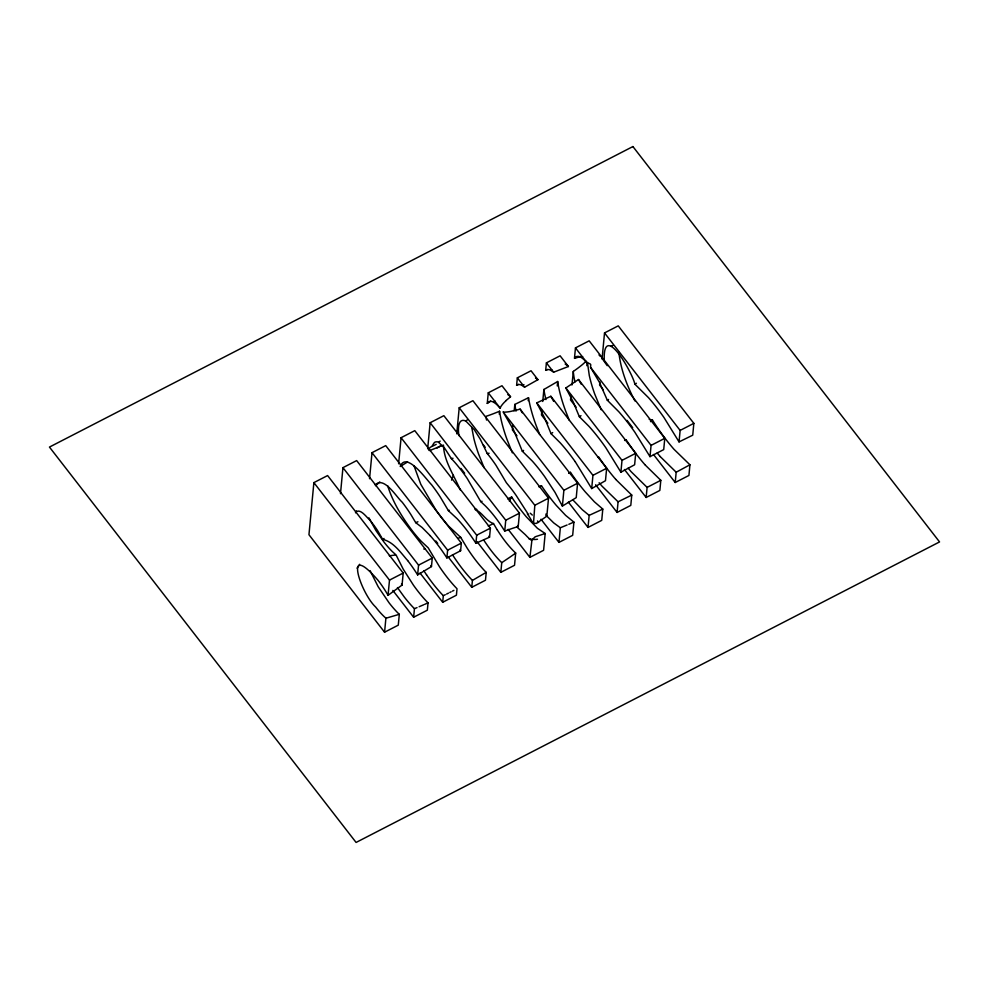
<?xml version="1.0" encoding="UTF-8"?>
<svg xmlns="http://www.w3.org/2000/svg" width="989" height="989" viewBox="0 0 989 989"><rect width="100%" height="100%" fill="white"/><g stroke="black" fill="none" stroke-linecap="round" stroke-linejoin="round"><path stroke-width="1.48" d="M443.443 445.05C443.962 461.319 454.136 475.252 460.194 489.852M313.884 482.62L308.951 534.715L384.573 632.206L398.283 625.147L399.309 614.317L386.637 618.014L385.265 617.631A51.515 17.79 62.7 0 1 375.61 606.986C360.54 592.967 342.849 539.45 378.119 580.419A51.96 17.95 62.7 0 1 386.884 593.276L388.059 595.316L402.066 585.068L403.203 573.051L327.594 475.561L313.884 482.62L389.493 580.11L388.059 595.316M340.488 493.696L342.948 467.649L356.658 460.59L432.267 558.08L431.464 566.586L417.642 574.906A72.321 24.985 62.7 0 0 407.653 560.565M369.552 478.725L372.012 452.678L385.722 445.619L461.331 543.109L460.614 550.749L446.892 557.944L447.621 550.168L372.012 452.678M398.616 463.754L401.077 437.707L414.787 430.648L490.396 528.138L489.543 537.175L475.919 543.282A79.343 27.408 62.7 0 0 457.153 518.755L448.376 510.596L440.142 496.787A79.763 27.544 62.7 0 0 431.525 484.684C426.531 479.739 406.256 450.774 400.224 466.499L407.567 461.962M384.573 632.206L385.895 618.187M427.681 448.796L430.141 422.736L443.851 415.677L519.46 513.167L518.199 526.556A139.325 62.035 -37.8 0 0 512.401 528.373L504.724 531.081A68.266 23.575 62.7 0 0 485.104 505.651L480.728 501.596L467.204 478.478A81.036 27.989 62.7 0 0 451.343 458.55L444.358 447.782L438.659 442.392A17.678 6.107 62.7 0 0 437.15 441.749C432.861 441.057 433.578 446.682 430.005 447.498A24.181 8.357 62.7 0 0 428.917 450.44M368.909 517.84L375.956 530.574L383.856 541.898A57.869 19.99 62.7 0 0 392.262 551.516L396.045 554.916L403.178 569.083L413.402 585.117A77.735 26.851 62.7 0 0 428.039 602.87L427.347 610.176L413.637 617.235L414.44 608.668A72.321 24.985 62.7 0 1 404.217 596.936L397.442 587.565M417.642 574.906L418.557 565.139L342.948 467.649M456.745 433.825L459.205 407.765L472.915 400.706L548.524 498.196L546.83 516.171L538.894 521.685A101.261 45.086 -37.8 0 0 537.151 522.958L536.52 523.416M387.7 485.809C392.856 502.363 402.152 517.321 412.524 531.093A75.387 26.035 62.7 0 0 421.351 541.416L428.212 547.832L439.611 566.957A81.222 28.051 62.7 0 0 457.017 588.752L456.411 595.205L442.701 602.276L443.319 595.687A80.715 27.877 62.7 0 1 426.519 574.757M506.145 400.471L510.534 396.787L501.979 385.735L488.269 392.806L487.268 403.401L488.85 401.719L490.878 401.299A23.093 7.974 62.7 0 1 493.696 402.263A24.317 8.394 62.7 0 1 500.174 408.173L500.904 406.491A37.1 30.647 5.4 0 1 506.232 400.545M413.971 465.72L420.782 484.276L436.025 510.163A82.285 28.421 62.7 0 0 448.685 526.21L460.701 537.361L467.241 548.265A75.56 26.097 62.7 0 0 486.217 572.384L485.475 580.234L471.765 587.305L472.421 580.395A79.343 27.408 62.7 0 1 453.58 556.436L452.492 554.804M475.919 543.282L476.686 535.197L401.077 437.707M499.284 414.193L499.569 411.226A78.23 27.024 62.7 0 0 506.9 439.178L512.339 452.838M512.834 425.431L512.401 429.931L516.963 435.815M514.243 410.435L514.812 404.439L528.497 397.702A80.579 27.828 62.7 0 0 536.248 425.789L539.673 434.554M516.617 385.339L517.334 377.835L531.044 370.764L537.942 379.677L524.59 387.194A23.785 8.209 62.7 0 0 522.217 385.512A24.762 8.555 62.7 0 0 517.828 384.684L516.617 385.339L518.335 384.387M497.133 529.647A58.623 20.25 62.7 0 0 515.689 553.049L514.54 565.275L500.83 572.334L501.744 562.667A68.266 23.575 62.7 0 1 483.794 540.13M504.724 531.081L505.75 520.226L430.141 422.736M528.213 400.656L528.497 397.702M541.898 410.472L541.465 414.96L547.857 423.193M542.751 401.472L543.876 389.493L557.672 381.507A78.613 27.148 62.7 0 0 565.77 411.375L569.355 420.449M545.693 370.356L546.398 362.864L560.108 355.805L568.403 366.511L553.63 372.198A23.785 8.221 62.7 0 0 551.269 370.529A24.774 8.555 62.7 0 0 546.892 369.701L545.693 370.356L547.412 369.54M509.248 500.978L511.684 497.047A85.264 29.447 62.7 0 0 521.685 511.078A88.367 30.523 62.7 0 0 526.346 516.851L537.435 528.311L545.186 533.516L543.604 550.304L529.894 557.363L531.946 539.945A38.818 17.283 -37.8 0 0 534.938 537.002L535.309 536.681M536.223 523.416A38.818 17.283 -37.8 0 0 533.504 523.428L534.814 505.268L459.205 407.765M557.264 385.908L557.672 381.507M570.962 395.489L570.529 399.989L576.117 407.184M571.951 384.993L573.348 371.419M574.461 358.401L575.462 347.893L589.172 340.834L664.781 438.325L663.718 449.599L650.008 456.658L634.839 432.193A112.795 38.954 62.7 0 0 618.78 411.708L607.32 400.224L599.433 382.31L590.532 367.327L590.754 364.756A2.608 2.151 5.4 0 0 590.124 363.903L588.01 363A8.283 6.836 5.4 0 0 587.083 362.876A24.206 8.357 62.7 0 0 580.864 357.276A23.106 7.986 62.7 0 0 578.071 356.349C575.61 355.966 573.163 359.477 576.624 357.709A53.319 23.736 -37.8 0 1 580.79 356.572M538.881 486.872L541.478 485.784A98.888 34.158 62.7 0 0 550.539 498.332A100.581 34.739 62.7 0 0 556.498 505.651L565.671 515.405L573.917 522.105L572.668 535.333L558.958 542.392L560.343 527.767L567.105 524.986M562.382 506.096L563.878 490.297L503.055 411.869L513.588 429.968L522.316 451.207L532.329 461.109A94.919 32.785 62.7 0 1 544.593 476.5L555.014 492.361L562.382 506.096L576.228 497.64L577.588 483.225L520.103 409.112L513.959 410.806M586.823 365.67L587.107 362.642M599.89 381.952L599.594 385.018L603.377 389.901M602.066 358.97L604.526 332.922L618.236 325.863L693.845 423.354L692.733 435.185L679.047 441.898L663.903 417.395A112.153 38.732 62.7 0 0 648.487 397.652L634.839 384.152C632.836 373.298 602.734 320.139 604.242 360.75M568.786 473.187L570.468 472.334A106.973 36.952 62.7 0 0 579.48 484.746A108.58 37.495 62.7 0 0 585.327 491.966L594.389 501.806L602.796 509.088L601.732 520.362L588.022 527.421L589.16 515.368L582.286 509.706L573.224 500.261M591.694 488.566L592.943 475.326L536.767 402.882L550.836 396.28L606.653 468.267L605.478 480.716L591.694 488.566L575.19 461.653M615.776 479.442L631.761 495.093L630.797 505.391L617.087 512.45L618.088 501.794L602.116 486.254A110.644 38.212 62.7 0 1 599.124 482.731M620.894 472.186L622.007 460.355L565.856 387.948L578.503 379.516L635.717 453.296L634.629 464.768L620.894 472.186L605.763 447.634A110.113 38.027 62.7 0 0 588.962 426.321L579.344 416.69L573.126 401.781L565.856 387.948M644.816 464.62L660.813 480.32L659.861 490.42L646.151 497.479L647.103 487.379L631.106 471.679A111.732 38.596 62.7 0 1 628.139 468.143M650.008 456.658L651.071 445.384L590.532 367.327M689.926 464.793L688.925 475.449L675.215 482.508L676.179 472.223L689.926 464.793L673.954 449.253A107.171 37.013 62.7 0 1 652.468 420.078A20.287 7.01 62.7 0 1 649.204 419.274M679.047 441.898L680.135 430.413L604.526 332.922M451.553 480.122L453.432 475.326M355.484 512.599C359.773 507.394 366.363 517.012 369.589 519.88A43.912 15.169 62.7 0 1 377.786 530.92L382.656 539.351C393.671 541.923 400.582 552.517 407.653 560.553M375.214 484.969C383.893 475.66 396.342 496.997 402.214 502.214A68.909 23.798 62.7 0 1 410.794 514.404L415.739 522.674L422.006 527.409L430.215 535.667M511.733 497.034L511.189 498.011M541.478 485.784L540.229 487.008M586.044 361.195L584.487 362.74A27.185 12.103 -37.8 0 1 581.779 365.102A55.52 24.725 -37.8 0 1 575.165 370.121L573.595 371.246M570.468 472.334L569.256 473.212M375.635 485.735L379.764 481.927M438.659 442.392L440.167 441.094M652.468 420.053L650.515 421.648M458.97 435.654C458.006 430.821 457.413 417.148 465.782 421.017L467.377 419.855M598.419 457.19L598.704 457.005A111.213 38.41 62.7 0 0 615.776 479.418M626.099 439.722L624.9 440.525M501.744 562.667L509.656 557.339A139.325 62.035 -37.8 0 0 515.689 553.074M382.656 539.351L384.053 538.473M522.316 451.207L523.589 450.415M493.696 402.263L495.353 401.225M552.678 432.589L550.997 433.615L544.506 417.729L536.767 402.882M486.217 572.384L472.421 580.395M579.344 416.69L581 415.701M607.32 400.224L608.556 399.494M598.53 457.103L598.184 457.301A25.034 8.654 62.7 0 0 598.407 457.153M636.372 383.262L634.839 384.152M522.217 385.512L523.935 384.573M432.786 446.076L436.198 444.37M660.813 480.32L647.103 487.379M389.493 580.11L403.203 573.051M418.557 565.139L432.267 558.08M447.621 550.168L461.331 543.109M476.686 535.197L490.396 528.138M505.75 520.226L519.46 513.167M534.814 505.268L548.524 498.196M563.878 490.297L577.588 483.225M592.943 475.326L606.653 468.267M622.007 460.355L635.717 453.296M651.071 445.384L664.781 438.325M680.135 430.413L693.845 423.354M453.889 590.371L452.393 591.138M451.108 591.805L449.81 592.46M510.979 497.294L507.666 498.901M448.512 593.116L446.571 594.08M631.761 495.093L618.088 501.794M445.273 594.723L443.319 595.687M497.096 529.696L493.511 523.577L488.294 526.049M551.269 370.529L552.134 370.121M602.796 509.088L589.16 515.368M428.039 602.857L424.615 604.378M429.733 450.576L442.503 445.396M423.774 604.749L419.126 606.727M573.917 522.105L568.811 524.281M415.739 522.674L417.927 521.759M499.507 411.251L496.157 412.623A121.239 53.987 -37.8 0 1 486.032 416.332L486.514 420.053M417.012 607.617L414.44 608.668M580.877 357.313L582.645 356.584M460.701 537.361L457.845 538.399M545.186 533.516L537.546 536.026A101.261 45.086 -37.8 0 1 535.865 536.52M611.066 346.076L612.908 345.47M448.376 510.596L449.34 510.287M424.738 548.771L423.787 549.031M480.728 501.596L482.051 501.299M493.511 523.577C486.056 521.166 481.779 511.808 475.301 509.706M453.011 458.29L451.343 458.562M395.377 555.014L391.595 555.497A83.62 41.748 -27 0 1 389.27 555.731M465.782 421.017L474.349 429.795L480.221 439.116L487.231 453.469L489.11 453.283M560.343 527.767L553.729 522.909L546.089 515.38M676.179 472.223L660.195 456.559M487.231 453.469L489.493 456.325A73.965 25.553 62.7 0 1 496.021 465.337L506.331 482.681L510.806 488.195A79.812 27.568 62.7 0 1 516.196 495.514L528.621 514.861M550.997 433.615L560.194 442.8A104.426 36.061 62.7 0 1 575.19 461.665M516.926 527.063L525.369 534.728A37.05 12.795 62.7 0 0 531.513 540.39M599 354.915L600.508 356.51M575.462 347.893L587.083 362.876M627.014 420.362L632.676 427.668M653.469 454.483L675.215 482.508M546.398 362.864L553.63 372.198M624.442 469.503L646.151 497.479M517.334 377.835L524.59 387.194M595.613 484.771L617.087 512.45M488.269 392.806L500.174 408.148M568.403 502.14L588.022 527.421M483.337 444.902L485.203 447.312M540.995 519.237L558.958 542.392M460.899 468.403L464.669 473.274M508.148 529.338L529.894 557.363M477.193 541.861L500.83 572.334M435.852 540.995L437.731 543.431M448.128 556.832L471.765 587.305M420.016 573.027L442.701 602.276M392.843 590.433L413.637 617.235M602.103 358.401L607.221 365.695M426.519 574.782L423.848 570.789M520.103 409.112L522.303 412.784M578.503 379.516L581.371 384.412M550.836 396.28L553.655 401.324M634.926 400.941C627.014 385.809 620.684 369.453 618.879 352.368M601.164 409.767L594.599 393.733A76.338 26.369 62.7 0 1 589.283 375.424L587.417 362.32M484.128 467.76L478.54 453.926A76.338 26.369 62.7 0 1 473.842 438.436L471.716 427.26M545.891 514.045L546.83 516.171M370.084 570.641L378.194 586.761L389.048 602.783A63.432 21.906 62.7 0 0 399.309 614.342M573.224 371.505L573.904 376.537A77.513 26.765 62.7 0 0 574.943 381.902M357.029 568.168A114.984 94.981 5.4 0 1 359.637 564.299M401.46 584.054A63.432 21.906 62.7 0 1 402.078 585.055M430.845 565.597A77.735 26.851 62.7 0 1 431.464 566.573M355.632 512.623A89.888 74.249 5.4 0 1 356.436 510.905M430.215 535.704A80.715 27.877 62.7 0 1 446.892 557.932M459.984 549.785A81.222 28.051 62.7 0 1 460.614 550.749M488.925 536.199A75.56 26.097 62.7 0 1 489.543 537.175M476.822 509.409A19.557 6.762 62.7 0 1 474.671 508.618M517.593 525.555A58.623 20.25 62.7 0 1 518.187 526.556M437.113 448.029A82.26 54.247 -84.4 0 1 440.958 445.693M527.347 513.798A37.05 12.795 62.7 0 1 533.108 523.441M537.484 539.228A34.59 14.711 37.4 0 1 528.954 538.832M530.215 513.18A34.59 24.366 37.5 0 1 532.292 515.071M537.484 520.956A34.59 24.366 37.5 0 1 538.572 522.501M513.847 410.596A31.067 25.665 5.4 0 1 503.772 412.178M487.256 403.401A118.025 52.553 -37.8 0 1 490.655 401.089M507.876 394.636A23.687 8.184 62.7 0 1 510.547 396.787M535.457 377.983A25.269 8.728 62.7 0 1 535.84 378.194M535.853 378.231A23.835 8.233 62.7 0 1 537.942 379.677M516.073 411.078A80.047 27.643 62.7 0 1 514.799 404.427M565.164 364.063A23.699 8.184 62.7 0 1 568.403 366.511M545.94 399.556A80.084 27.655 62.7 0 1 543.863 389.468M644.816 464.57A111.287 38.435 62.7 0 1 626.099 439.722A22.994 7.937 62.7 0 1 624.566 440.068M660.195 456.51A109.68 37.879 62.7 0 1 657.215 453.011M632.911 146.557L49.45 447.077L356.089 842.443L939.55 541.923L632.911 146.557"/></g></svg>
